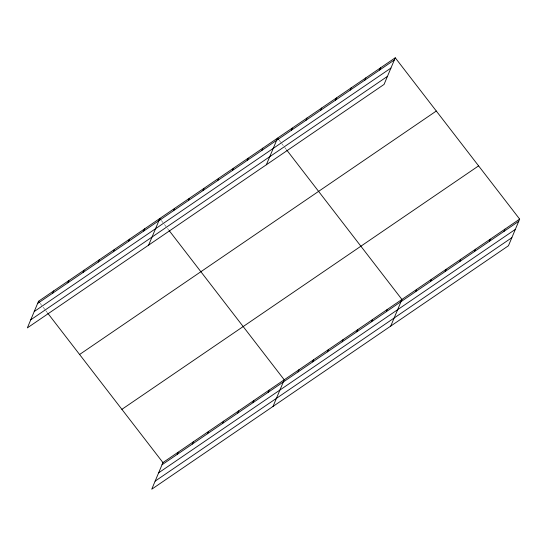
<?xml version="1.0" encoding="UTF-8"?>
<svg xmlns="http://www.w3.org/2000/svg" width="547" height="547" viewBox="0 0 547 547"><rect width="100%" height="100%" fill="white"/><g stroke="black" fill="none" stroke-linecap="round" stroke-linejoin="round"><path stroke-width="0.41" stroke-dasharray="2.73 2.05" d="M279.086 140.128L281.137 142.794M281.65 143.458L284.214 146.787M284.727 147.451L286.266 149.447M161.365 220.475L163.936 223.798M164.449 224.468L167.013 227.791M167.526 228.461L168.551 229.788M40.088 303.25L42.652 306.58M43.165 307.243L45.216 309.91M45.729 310.573L47.268 312.569"/><path stroke-width="0.82" d="M395.255 57.791L38.543 301.253L27.35 327.892L384.062 84.423L395.255 57.791L519.65 219.108L508.457 245.747L151.745 489.209L162.938 462.577L519.65 219.108M52.785 293.103L53.709 290.908M67.944 282.758L68.867 280.563M83.103 272.406L84.026 270.211M98.262 262.061L99.185 259.866M113.427 251.716L114.35 249.521M128.586 241.364L129.509 239.169M143.745 231.019L144.668 228.824M148.634 245.111L159.827 218.479L160.852 219.805M173.618 210.629L174.541 208.434M188.332 200.585L189.255 198.39M203.046 190.541L203.969 188.346M217.761 180.496L218.684 178.308M232.475 170.459L233.398 168.264M247.189 160.415L248.112 158.22M261.904 150.37L262.827 148.175M266.348 164.77L277.541 138.131L278.567 139.464M291.339 130.282L292.255 128.094M306.053 120.244L306.97 118.049M320.768 110.2L321.684 108.005M177.173 454.42L178.096 452.232M335.482 100.156L336.398 97.961M192.339 444.075L193.255 441.88M350.196 90.111L351.112 87.917M207.498 433.73L208.421 431.535M364.911 80.067L365.827 77.872M222.656 423.378L223.579 421.19M379.625 70.03L380.541 67.835M237.815 413.033L238.738 410.838M252.974 402.688L253.897 400.493M268.139 392.343L269.062 390.148M273.021 406.435L284.221 379.796L169.064 230.458M298.012 371.946L298.935 369.758M312.727 361.909L313.65 359.714M327.441 351.865L328.364 349.67M342.155 341.82L343.078 339.625M356.87 331.776L357.793 329.581M371.584 321.732L372.507 319.537M386.298 311.694L387.221 309.499M390.736 326.087L401.936 299.455L286.778 150.11M415.727 291.606L416.65 289.411M430.441 281.561L431.364 279.367M445.155 271.517L446.078 269.322M459.87 261.473L460.793 259.285M474.584 251.435L475.507 249.241M489.298 241.391L490.221 239.196M504.013 231.347L504.936 229.152M37.627 303.448L394.339 59.985M34.235 311.517L390.948 68.047M30.741 319.824L387.454 76.361M79.595 354.49L436.308 111.027M121.885 409.341L478.598 165.871M162.015 464.772L518.727 221.303M158.623 472.834L515.336 229.371M155.129 481.148L511.842 237.678M38.543 301.253L39.575 302.587M47.78 313.233L162.938 462.577"/></g></svg>
